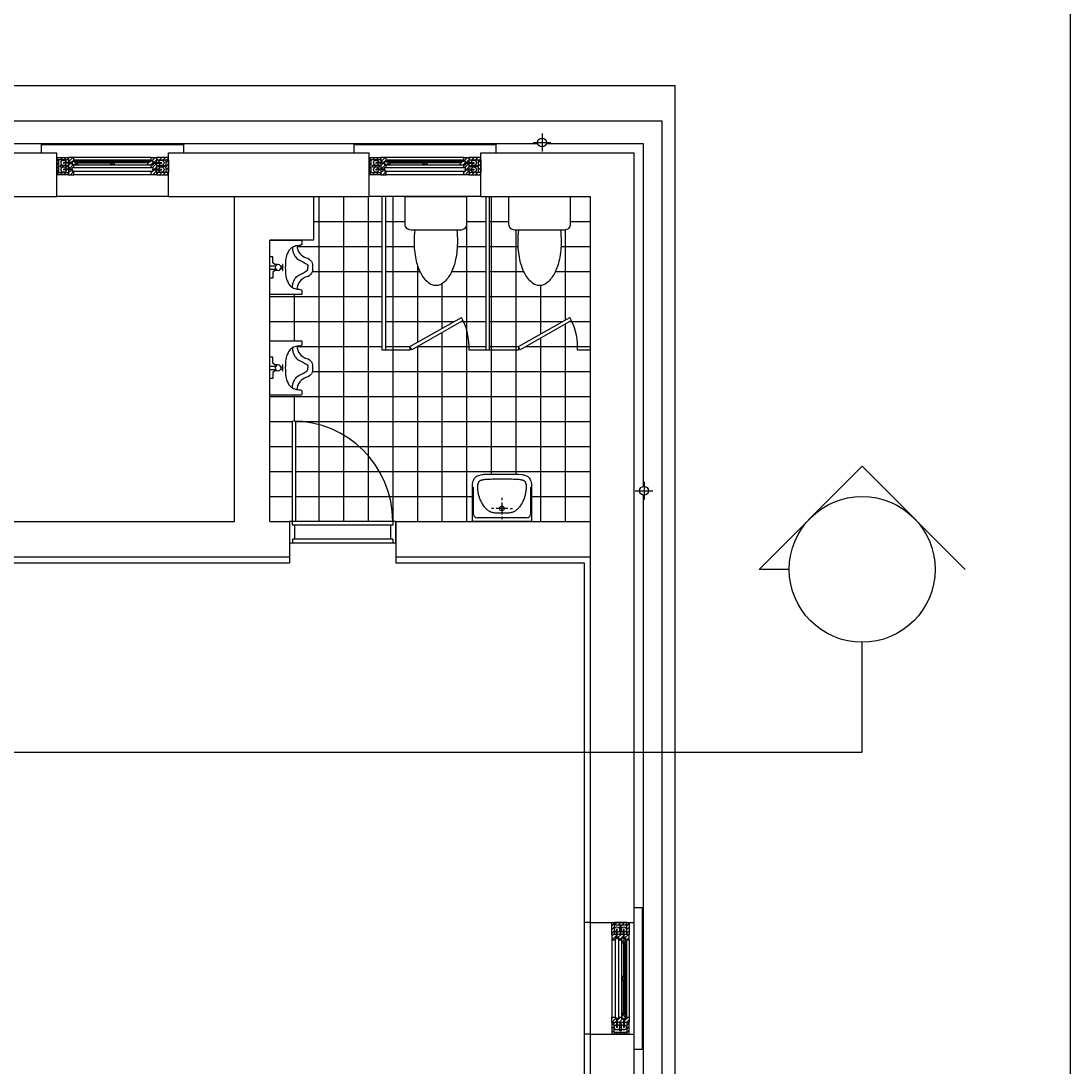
# Model space of a CAD drawing. Extents: x 297566 to 331206, y -129942 to -106182.
# Drawn here: x 326051 to 327716, y -111008 to -109348 of the extents above; entities that cross this region are included whole.
import ezdxf

# ---------------------------------------------------------------- set-up
doc = ezdxf.new("R2010")
doc.units = 0
doc.header["$LTSCALE"] = 50
doc.header["$MEASUREMENT"] = 0
doc.layers.get('0').update_dxf_attribs({"linetype": 'CONTINUOUS'})
doc.layers.add('h', color=5, linetype='CONTINUOUS')
pattern_1 = [(45, (292740.444, -285191.44), (3.928862, -3.928862), [])]
pattern_2 = [(45, (292740.444, -285177.69), (3.928862, -3.928862), [])]
pattern_3 = [(45, (251103.4505, -242910.6965), (-3.928862, 3.928862), [])]
pattern_4 = [(45, (251117.2005, -242910.6965), (-3.928862, 3.928862), [])]
pattern_5 = [(45, (251764.7005, -242910.6965), (-3.928862, 3.928862), [])]
pattern_6 = [(45, (251778.4505, -242910.6965), (-3.928862, 3.928862), [])]

# ---------------------------------------------------------------- blocks, each defined once
blk = doc.blocks.new('AP2-D108')
for p, q in [((25, 90), (25, 940)), ((55, 90), (55, 939.5)), ((0, 90), (0, -90)), ((25, 90), (0, 90)), ((55, 90), (25, 90)), ((25, 59.5), (25, 90)), ((875, 90), (55, 90)), ((900, 90), (875, 90)), ((875, 90), (875, 59.5)), ((900, -90), (900, 90)), ((45, 59.5), (25, 59.5)), ((875, 59.5), (45, 59.5)), ((45, -60.5), (45, 59.5)), ((875, 59.5), (855, 59.5)), ((855, 59.5), (855, -60.5)), ((25, -60.5), (25, -90)), ((875, -60.5), (25, -60.5)), ((875, -60.5), (875, -90)), ((0, -90), (25, -90)), ((25, -90), (875, -90)), ((875, -90), (900, -90))]:
    blk.add_line(p, q)
blk.add_arc((25, 90), 850, 0, 90)
blk = doc.blocks.new('AP2-T208')
for p, q in [((-90, -25), (-90, 0)), ((-15, 0), (-15, -50)), ((15, 0), (15, -50)), ((90, -25), (90, 0)), ((-40, -25), (-90, -25)), ((-25, -40), (-40, -25)), ((-25, -65), (-25, -40)), ((25, -40), (40, -25)), ((25, -65), (25, -40)), ((40, -25), (90, -25)), ((-25, -105), (25, -105)), ((-25, -110), (-25, -105)), ((25, -110), (-25, -110)), ((-10, -95), (-10, -105)), ((10, -95), (10, -105)), ((25, -105), (25, -110))]:
    blk.add_line(p, q)
blk.add_lwpolyline([(0, 0), (-110, 0), (-230, 0), (-230, -135), (-230, -265, 0.198912), (-225, -270), (-215, -270), (-195, -270, 0.198912), (-190, -265, 0.157252), (-185, -230, -0.337547), (-80, -310, 0.389909), (0, -360, 0.389909), (80, -310, -0.337547), (185, -230, 0.157252), (190, -265, 0.198912), (195, -270), (215, -270), (225, -270, 0.198912), (230, -265), (230, -135), (230, 0), (110, 0)], format="xyb", close=True)
for points in [[(-185, -230, -0.019564), (-170, -190, -0.037775), (-155, -170, -0.078156), (-100, -140, -0.008472), (-75, -135, -0.029725), (0, -130, -0.029725), (75, -135, -0.008472), (100, -140, -0.078156), (155, -170, -0.037775), (170, -190, -0.019564), (185, -230, 0.157252)], [(-170, -190), (-148.9, -191.8, -0.042834), (-135, -195), (-101.6, -207.8, -0.069019), (-90, -215), (-76.4, -228.6, -0.043799), (-65, -245), (-56, -262.7, 0.020072), (-45, -285), (-34.7, -302.1, 0.027483), (-25, -315), (-17.7, -319.4, 0.080612), (0, -320)], [(170, -190), (148.9, -191.8, 0.042834), (135, -195), (101.6, -207.8, 0.069019), (90, -215), (76.4, -228.6, 0.043799), (65, -245), (56, -262.7, -0.020072), (45, -285), (34.7, -302.1, -0.027483), (25, -315), (17.7, -319.4, -0.080612), (0, -320)]]:
    blk.add_lwpolyline(points, format="xyb")
blk.add_circle((0, -70), 25)
blk = doc.blocks.new('AP2-T103')
for p, q in [((10, -290), (10, -60)), ((40, -30), (460, -30)), ((250, -40), (250, -20)), ((250, -160), (250, -60)), ((490, -60), (490, -290)), ((180, -110), (160, -110)), ((200, -110), (300, -110)), ((320, -110), (340, -110)), ((250, -200), (250, -180))]:
    blk.add_line(p, q)
blk.add_lwpolyline([(0, 0), (250, 0), (500, 0), (500, -200), (500, -310), (499.3, -318.9, -0.017137), (495, -340), (489.5, -355, -0.051673), (480, -370), (467.5, -381.5, -0.068121), (450, -390), (419, -397.6, -0.041311), (390, -400), (250, -400), (110, -400), (81, -397.6, -0.037715), (50, -390), (32.5, -381.5, -0.078319), (20, -370), (10.5, -355, -0.057553), (5, -340), (0.7, -318.9, -0.041311), (0, -310), (0, -200)], format="xyb", close=True)
blk.add_lwpolyline([(126.7, -358.3), (116.2, -357.6), (107.1, -356.8), (99.3, -355.8), (92.6, -354.8), (86.9, -353.7), (82, -352.5), (77.8, -351.2), (74.2, -350), (70.9, -348.7), (68, -347.5), (65.5, -346.2), (63.2, -344.9), (61.3, -343.5), (59.5, -342.1), (58, -340.7), (56.7, -339.2), (55.5, -337.6), (54.5, -335.9), (53.5, -334.2), (52.7, -332.4), (52, -330.6), (51.3, -328.7), (50.6, -326.9), (50, -325), (49.4, -323.1), (48.8, -321.2), (48.2, -319.3), (47.6, -317.4), (47.1, -315.4), (46.6, -313.4), (46.2, -311.3), (45.8, -309.2), (45.6, -306.9), (45.4, -304.5), (45.2, -301.9), (45.2, -299.1), (45.2, -295.8), (45.4, -292.2), (45.6, -288), (45.8, -283.3), (46.2, -278), (46.6, -272.2), (47.2, -265.9), (47.9, -259.2), (48.8, -252.1), (49.8, -244.9), (51.1, -237.5), (52.5, -230), (54.2, -222.5), (56.1, -215), (58.3, -207.5), (60.7, -200), (63.4, -192.5), (66.4, -185), (69.7, -177.5), (73.3, -170), (77.2, -162.5), (81.4, -155.1), (85.7, -147.9), (90.1, -140.8), (94.6, -134.1), (99, -127.8), (103.3, -122), (107.5, -116.7), (111.5, -112), (115.2, -107.8), (118.9, -104.1), (122.4, -100.8), (125.9, -97.9), (129.4, -95.1), (133, -92.5), (136.7, -90), (140.5, -87.5), (144.6, -85.1), (148.9, -82.7), (153.6, -80.4), (158.8, -78.3), (164.4, -76.4), (170.7, -74.7), (177.5, -73.3), (185, -72.2), (193.2, -71.4), (201.8, -70.8), (210.9, -70.4), (220.4, -70.2), (230.1, -70.1), (240, -70), (250, -70), (260, -70), (269.9, -70.1), (279.6, -70.2), (289.1, -70.4), (298.2, -70.8), (306.8, -71.4), (315, -72.2), (322.5, -73.3), (329.3, -74.7), (335.6, -76.4), (341.2, -78.3), (346.4, -80.4), (351.1, -82.7), (355.4, -85.1), (359.5, -87.5), (363.3, -90), (367, -92.5), (370.6, -95.1), (374.1, -97.9), (377.6, -100.8), (381.1, -104.1), (384.8, -107.8), (388.5, -112), (392.5, -116.7), (396.7, -122), (401, -127.8), (405.4, -134.1), (409.9, -140.8), (414.3, -147.9), (418.6, -155.1), (422.8, -162.5), (426.7, -170), (430.3, -177.5), (433.6, -184.9), (436.6, -192.3), (439.3, -199.6), (441.7, -206.7), (443.9, -213.6), (445.8, -220.3), (447.5, -226.7), (448.9, -232.8), (450.2, -238.6), (451.2, -244.2), (452.1, -249.6), (452.8, -254.8), (453.4, -259.9), (453.8, -265), (454.2, -270), (454.4, -275), (454.6, -279.9), (454.8, -284.8), (454.8, -289.5), (454.8, -294), (454.6, -298.2), (454.4, -302.2), (454.2, -305.8), (453.8, -309.1), (453.4, -312), (452.9, -314.6), (452.4, -317), (451.8, -319.2), (451.2, -321.2), (450.6, -323.1), (450, -325), (449.4, -326.9), (448.7, -328.7), (448, -330.6), (447.3, -332.4), (446.5, -334.2), (445.5, -335.9), (444.5, -337.6), (443.3, -339.2), (442, -340.7), (440.5, -342.1), (438.7, -343.5), (436.8, -344.9), (434.5, -346.2), (432, -347.5), (429.1, -348.7), (425.8, -350), (422.2, -351.2), (418, -352.5), (413.1, -353.7), (407.4, -354.8), (400.7, -355.8), (392.9, -356.8), (383.8, -357.6), (373.3, -358.3), (361.3, -358.9), (348, -359.3), (333.4, -359.6), (317.9, -359.8), (301.6, -359.9), (284.7, -360), (267.5, -360), (250, -360), (232.5, -360), (215.3, -360), (198.4, -359.9), (182.1, -359.8), (166.6, -359.6), (152, -359.3), (138.7, -358.9)], close=True)
blk.add_circle((250, -110), 20)
for centre, start, end in [((40, -60), 90, 180), ((460, -60), 0, 90)]:
    blk.add_arc(centre, 30, start, end)
blk = doc.blocks.new('aera')
at = {"layer": 'h'}
h = blk.add_hatch(dxfattribs=at)
h.set_pattern_fill('ANSI31', color=256, scale=1.75, angle=360, style=0)
h.set_pattern_definition([(45, (251103.4505, -242914.7733), (-3.928862, 3.928862), [])])
h.paths.add_polyline_path([(272906.1, -261558.8), (272906.1, -261563.3), (272881.1, -261563.3), (272881.1, -261558.8)])
h = blk.add_hatch(dxfattribs=at)
h.set_pattern_fill('ANSI31', color=256, scale=1.75, angle=360, style=0)
h.set_pattern_definition(pattern_3)
h.paths.add_polyline_path([(272885.6, -261563.3), (272881.1, -261563.3), (272881.1, -261590.5), (272885.6, -261590.5)])
h = blk.add_hatch(dxfattribs=at)
h.set_pattern_fill('ANSI31', color=256, scale=1.75, angle=360, style=0)
h.set_pattern_definition(pattern_3)
h.paths.add_polyline_path([(272888.1, -261575.8), (272888.1, -261578.3), (272903.6, -261578.3), (272903.6, -261575.8)])
h = blk.add_hatch(dxfattribs=at)
h.set_pattern_fill('ANSI31', color=256, scale=1.75, angle=360, style=0)
h.set_pattern_definition([(45, (306322.932, -277986.8), (-3.92886205, 3.92886205), [])])
h.paths.add_polyline_path([(272913.6, -261566.5), (272917.4, -261566.5), (272917.4, -261558.8), (272913.6, -261558.8), (272906.1, -261558.8), (272906.1, -261595), (272917.4, -261595), (272917.4, -261587.5), (272913.6, -261587.5), (272913.6, -261580), (272917.4, -261580), (272917.4, -261574), (272913.6, -261574)])
h = blk.add_hatch(dxfattribs=at)
h.set_pattern_fill('ANSI31', color=256, scale=1.75, angle=270, style=0)
h.set_pattern_definition([(315, (291271.421, -239312.3856), (3.928862, 3.928862), [])])
h.paths.add_polyline_path([(272922.6, -261570.3), (272924.9, -261570.3), (272924.9, -261574), (272913.6, -261574), (272913.6, -261566.5), (272922.6, -261566.5), (272922.6, -261568.3), (272922.6, -261569)])
h = blk.add_hatch(dxfattribs=at)
h.set_pattern_fill('ANSI31', color=256, scale=1.75, angle=360, style=0)
h.set_pattern_definition([(225, (265417.354, -277717.9024), (3.928862, -3.928862), [])])
h.paths.add_polyline_path([(272997, -261567.8), (273001.5, -261567.8), (273003, -261568.4), (273003, -261569), (273001.2, -261569), (273001.2, -261570.3), (273003, -261570.3), (273003, -261572.8), (272995.5, -261572.8), (272995.5, -261570.3), (272997.2, -261570.3), (272997.2, -261569), (272995.5, -261569), (272995.5, -261568.4)])
h = blk.add_hatch(dxfattribs=at)
h.set_pattern_fill('ANSI31', color=256, scale=1.75, angle=270, style=0)
h.set_pattern_definition([(225, (254727.0463, -239312.3856), (-3.928862, 3.928862), [])])
h.paths.add_polyline_path([(273075.9, -261570.3), (273073.6, -261570.3), (273073.6, -261574), (273084.9, -261574), (273084.9, -261566.5), (273075.9, -261566.5), (273075.9, -261568.3), (273075.9, -261569)])
h = blk.add_hatch(dxfattribs=at)
h.set_pattern_fill('ANSI31', color=256, scale=1.75, angle=360, style=0)
h.set_pattern_definition([(45, (306269.182, -277986.8), (-3.92886205, 3.92886205), [])])
h.paths.add_polyline_path([(273084.9, -261566.5), (273081.1, -261566.5), (273081.1, -261558.8), (273084.9, -261558.8), (273092.4, -261558.8), (273092.4, -261595), (273081.1, -261595), (273081.1, -261587.5), (273084.9, -261587.5), (273084.9, -261580), (273081.1, -261580), (273081.1, -261574), (273084.9, -261574)])
h = blk.add_hatch(dxfattribs=at)
h.set_pattern_fill('ANSI31', color=256, scale=1.75, angle=360, style=0)
h.set_pattern_definition([(45, (251117.2005, -242914.7733), (-3.928862, 3.928862), [])])
h.paths.add_polyline_path([(273092.4, -261558.8), (273092.4, -261563.3), (273117.4, -261563.3), (273117.4, -261558.8)])
h = blk.add_hatch(dxfattribs=at)
h.set_pattern_fill('ANSI31', color=256, scale=1.75, angle=360, style=0)
h.set_pattern_definition(pattern_4)
h.paths.add_polyline_path([(273110.4, -261575.8), (273110.4, -261578.3), (273094.9, -261578.3), (273094.9, -261575.8)])
h = blk.add_hatch(dxfattribs=at)
h.set_pattern_fill('ANSI31', color=256, scale=1.75, angle=360, style=0)
h.set_pattern_definition(pattern_4)
h.paths.add_polyline_path([(273112.9, -261563.3), (273117.4, -261563.3), (273117.4, -261590.5), (273112.9, -261590.5)])
h = blk.add_hatch(dxfattribs=at)
h.set_pattern_fill('ANSI31', color=256, scale=1.75, angle=360, style=0)
h.set_pattern_definition([(45, (251764.7005, -242914.7733), (-3.928862, 3.928862), [])])
h.paths.add_polyline_path([(273567.4, -261558.8), (273567.4, -261563.3), (273542.4, -261563.3), (273542.4, -261558.8)])
h = blk.add_hatch(dxfattribs=at)
h.set_pattern_fill('ANSI31', color=256, scale=1.75, angle=360, style=0)
h.set_pattern_definition(pattern_5)
h.paths.add_polyline_path([(273546.9, -261563.3), (273542.4, -261563.3), (273542.4, -261590.5), (273546.9, -261590.5)])
h = blk.add_hatch(dxfattribs=at)
h.set_pattern_fill('ANSI31', color=256, scale=1.75, angle=360, style=0)
h.set_pattern_definition(pattern_5)
h.paths.add_polyline_path([(273549.4, -261575.8), (273549.4, -261578.3), (273564.9, -261578.3), (273564.9, -261575.8)])
h = blk.add_hatch(dxfattribs=at)
h.set_pattern_fill('ANSI31', color=256, scale=1.75, angle=360, style=0)
h.set_pattern_definition([(45, (306984.182, -277986.8), (-3.92886205, 3.92886205), [])])
h.paths.add_polyline_path([(273574.9, -261566.5), (273578.6, -261566.5), (273578.6, -261558.8), (273574.9, -261558.8), (273567.4, -261558.8), (273567.4, -261595), (273578.6, -261595), (273578.6, -261587.5), (273574.9, -261587.5), (273574.9, -261580), (273578.6, -261580), (273578.6, -261574), (273574.9, -261574)])
h = blk.add_hatch(dxfattribs=at)
h.set_pattern_fill('ANSI31', color=256, scale=1.75, angle=270, style=0)
h.set_pattern_definition([(315, (291932.671, -239312.3856), (3.928862, 3.928862), [])])
h.paths.add_polyline_path([(273583.9, -261570.3), (273586.1, -261570.3), (273586.1, -261574), (273574.9, -261574), (273574.9, -261566.5), (273583.9, -261566.5), (273583.9, -261568.3), (273583.9, -261569)])
h = blk.add_hatch(dxfattribs=at)
h.set_pattern_fill('ANSI31', color=256, scale=1.75, angle=360, style=0)
h.set_pattern_definition([(225, (266078.604, -277717.9024), (3.928862, -3.928862), [])])
h.paths.add_polyline_path([(273658.2, -261567.8), (273662.7, -261567.8), (273664.2, -261568.4), (273664.2, -261569), (273662.5, -261569), (273662.5, -261570.3), (273664.2, -261570.3), (273664.2, -261572.8), (273656.7, -261572.8), (273656.7, -261570.3), (273658.5, -261570.3), (273658.5, -261569), (273656.7, -261569), (273656.7, -261568.4)])
h = blk.add_hatch(dxfattribs=at)
h.set_pattern_fill('ANSI31', color=256, scale=1.75, angle=270, style=0)
h.set_pattern_definition([(225, (255388.2963, -239312.3856), (-3.928862, 3.928862), [])])
h.paths.add_polyline_path([(273737.1, -261570.3), (273734.9, -261570.3), (273734.9, -261574), (273746.1, -261574), (273746.1, -261566.5), (273737.1, -261566.5), (273737.1, -261568.3), (273737.1, -261569)])
h = blk.add_hatch(dxfattribs=at)
h.set_pattern_fill('ANSI31', color=256, scale=1.75, angle=360, style=0)
h.set_pattern_definition([(45, (306930.432, -277986.8), (-3.92886205, 3.92886205), [])])
h.paths.add_polyline_path([(273746.1, -261566.5), (273742.4, -261566.5), (273742.4, -261558.8), (273746.1, -261558.8), (273753.6, -261558.8), (273753.6, -261595), (273742.4, -261595), (273742.4, -261587.5), (273746.1, -261587.5), (273746.1, -261580), (273742.4, -261580), (273742.4, -261574), (273746.1, -261574)])
h = blk.add_hatch(dxfattribs=at)
h.set_pattern_fill('ANSI31', color=256, scale=1.75, angle=360, style=0)
h.set_pattern_definition([(45, (251778.4505, -242914.7733), (-3.928862, 3.928862), [])])
h.paths.add_polyline_path([(273753.6, -261558.8), (273753.6, -261563.3), (273778.6, -261563.3), (273778.6, -261558.8)])
h = blk.add_hatch(dxfattribs=at)
h.set_pattern_fill('ANSI31', color=256, scale=1.75, angle=360, style=0)
h.set_pattern_definition(pattern_6)
h.paths.add_polyline_path([(273771.6, -261575.8), (273771.6, -261578.3), (273756.1, -261578.3), (273756.1, -261575.8)])
h = blk.add_hatch(dxfattribs=at)
h.set_pattern_fill('ANSI31', color=256, scale=1.75, angle=360, style=0)
h.set_pattern_definition(pattern_6)
h.paths.add_polyline_path([(273774.1, -261563.3), (273778.6, -261563.3), (273778.6, -261590.5), (273774.1, -261590.5)])
h = blk.add_hatch(dxfattribs=at)
h.set_pattern_fill('ANSI31', color=256, scale=1.75, angle=360, style=0)
h.set_pattern_definition([(45, (251103.4505, -242946.5233), (-3.928862, 3.928862), [])])
h.paths.add_polyline_path([(272906.1, -261590.5), (272906.1, -261595), (272881.1, -261595), (272881.1, -261590.5)])
h = blk.add_hatch(dxfattribs=at)
h.set_pattern_fill('ANSI31', color=256, scale=1.75, angle=360, style=0)
h.set_pattern_definition([(45, (251117.2005, -242946.5233), (-3.928862, 3.928862), [])])
h.paths.add_polyline_path([(273092.4, -261590.5), (273092.4, -261595), (273117.4, -261595), (273117.4, -261590.5)])
h = blk.add_hatch(dxfattribs=at)
h.set_pattern_fill('ANSI31', color=256, scale=1.75, angle=360, style=0)
h.set_pattern_definition([(45, (251764.7005, -242946.5233), (-3.928862, 3.928862), [])])
h.paths.add_polyline_path([(273567.4, -261590.5), (273567.4, -261595), (273542.4, -261595), (273542.4, -261590.5)])
h = blk.add_hatch(dxfattribs=at)
h.set_pattern_fill('ANSI31', color=256, scale=1.75, angle=360, style=0)
h.set_pattern_definition([(45, (251778.4505, -242946.5233), (-3.928862, 3.928862), [])])
h.paths.add_polyline_path([(273753.6, -261590.5), (273753.6, -261595), (273778.6, -261595), (273778.6, -261590.5)])
h = blk.add_hatch(dxfattribs=at)
h.set_pattern_fill('ANSI31', color=256, scale=1.75, angle=450, style=0)
h.set_pattern_definition([(45, (292704.617, -285177.69), (3.928862, -3.928862), [])])
h.paths.add_polyline_path([(274060.6, -263202.5), (274056.1, -263202.5), (274056.1, -263177.5), (274060.6, -263177.5)])
h = blk.add_hatch(dxfattribs=at)
h.set_pattern_fill('ANSI31', color=256, scale=1.75, angle=450, style=0)
h.set_pattern_definition(pattern_2)
h.paths.add_polyline_path([(274087.9, -263182), (274087.9, -263177.5), (274060.6, -263177.5), (274060.6, -263182)])
h = blk.add_hatch(dxfattribs=at)
h.set_pattern_fill('ANSI31', color=256, scale=1.75, angle=450, style=0)
h.set_pattern_definition([(45, (292736.367, -285177.69), (3.928862, -3.928862), [])])
h.paths.add_polyline_path([(274092.4, -263202.5), (274087.9, -263202.5), (274087.9, -263177.5), (274092.4, -263177.5)])
h = blk.add_hatch(dxfattribs=at)
h.set_pattern_fill('ANSI31', color=256, scale=1.75, angle=450, style=0)
h.set_pattern_definition(pattern_2)
h.paths.add_polyline_path([(274075.4, -263184.5), (274072.9, -263184.5), (274072.9, -263200), (274075.4, -263200)])
h = blk.add_hatch(dxfattribs=at)
h.set_pattern_fill('ANSI31', color=256, scale=1.75, angle=450, style=0)
h.set_pattern_definition([(45, (257664.3405, -230025.708), (3.92886205, -3.92886205), [])])
h.paths.add_polyline_path([(274084.6, -263210), (274084.6, -263213.8), (274092.4, -263213.8), (274092.4, -263210), (274092.4, -263202.5), (274056.1, -263202.5), (274056.1, -263213.8), (274063.6, -263213.8), (274063.6, -263210), (274071.1, -263210), (274071.1, -263213.8), (274077.1, -263213.8), (274077.1, -263210)])
h = blk.add_hatch(dxfattribs=at)
h.set_pattern_fill('ANSI31', color=256, scale=1.75, angle=360, style=0)
h.set_pattern_definition([(225, (296338.7547, -281567.844), (3.928862, -3.928862), [])])
h.paths.add_polyline_path([(274080.9, -263219), (274080.9, -263221.3), (274077.1, -263221.3), (274077.1, -263210), (274084.6, -263210), (274084.6, -263219), (274082.9, -263219), (274082.1, -263219)])
h = blk.add_hatch(dxfattribs=at)
h.set_pattern_fill('ANSI31', color=256, scale=1.75, angle=450, style=0)
h.set_pattern_definition([(225, (257933.238, -270877.5365), (-3.928862, 3.928862), [])])
h.paths.add_polyline_path([(274083.4, -263297.9), (274083.4, -263293.4), (274082.7, -263291.9), (274082.1, -263291.9), (274082.1, -263293.7), (274080.9, -263293.7), (274080.9, -263291.9), (274078.4, -263291.9), (274078.4, -263299.4), (274080.9, -263299.4), (274080.9, -263297.7), (274082.1, -263297.7), (274082.1, -263299.4), (274082.7, -263299.4)])
h = blk.add_hatch(dxfattribs=at)
h.set_pattern_fill('ANSI31', color=256, scale=1.75, angle=450, style=0)
h.set_pattern_definition([(45, (257664.3405, -229971.958), (3.92886205, -3.92886205), [])])
h.paths.add_polyline_path([(274084.6, -263381.3), (274084.6, -263377.5), (274092.4, -263377.5), (274092.4, -263381.3), (274092.4, -263388.8), (274056.1, -263388.8), (274056.1, -263377.5), (274063.6, -263377.5), (274063.6, -263381.3), (274071.1, -263381.3), (274071.1, -263377.5), (274077.1, -263377.5), (274077.1, -263381.3)])
h = blk.add_hatch(dxfattribs=at)
h.set_pattern_fill('ANSI31', color=256, scale=1.75, angle=360, style=0)
h.set_pattern_definition([(135, (296338.7547, -245023.4694), (3.928862, 3.928862), [])])
h.paths.add_polyline_path([(274080.9, -263372.3), (274080.9, -263370), (274077.1, -263370), (274077.1, -263381.3), (274084.6, -263381.3), (274084.6, -263372.3), (274082.9, -263372.3), (274082.1, -263372.3)])
h = blk.add_hatch(dxfattribs=at)
h.set_pattern_fill('ANSI31', color=256, scale=1.75, angle=450, style=0)
h.set_pattern_definition([(45, (292704.617, -285191.44), (3.928862, -3.928862), [])])
h.paths.add_polyline_path([(274060.6, -263388.8), (274056.1, -263388.8), (274056.1, -263413.8), (274060.6, -263413.8)])
h = blk.add_hatch(dxfattribs=at)
h.set_pattern_fill('ANSI31', color=256, scale=1.75, angle=450, style=0)
h.set_pattern_definition(pattern_1)
h.paths.add_polyline_path([(274075.4, -263406.8), (274072.9, -263406.8), (274072.9, -263391.3), (274075.4, -263391.3)])
h = blk.add_hatch(dxfattribs=at)
h.set_pattern_fill('ANSI31', color=256, scale=1.75, angle=450, style=0)
h.set_pattern_definition([(45, (292736.367, -285191.44), (3.928862, -3.928862), [])])
h.paths.add_polyline_path([(274092.4, -263388.8), (274087.9, -263388.8), (274087.9, -263413.8), (274092.4, -263413.8)])
h = blk.add_hatch(dxfattribs=at)
h.set_pattern_fill('ANSI31', color=256, scale=1.75, angle=450, style=0)
h.set_pattern_definition(pattern_1)
h.paths.add_polyline_path([(274087.9, -263409.3), (274087.9, -263413.8), (274060.6, -263413.8), (274060.6, -263409.3)])
for p, q in [((269062.4, -261406.3), (274189.9, -261406.3)), ((274189.9, -263931.3), (274189.9, -261406.3)), ((269137.4, -261481.3), (274162.4, -261481.3)), ((274162.4, -263898.8), (274162.4, -261481.3)), ((273908.2, -261508.2), (273908.2, -261545.7)), ((273889.5, -261526.9), (273927, -261526.9)), ((272881.1, -261641.3), (272881.1, -261548.8)), ((273117.4, -261641.3), (273117.4, -261548.8)), ((273542.4, -261641.3), (273542.4, -261548.8)), ((273778.6, -261641.3), (273778.6, -261548.8)), ((272913.6, -261569), (272895.9, -261569)), ((272913.6, -261570.5), (272895.9, -261570.5)), ((272913.6, -261574), (273084.9, -261574)), ((272913.6, -261580), (273084.9, -261580)), ((273081.1, -261558.8), (272917.4, -261558.8)), ((272917.4, -261563.5), (273081.1, -261563.5)), ((272922.6, -261566.5), (273081.1, -261566.5)), ((273084.9, -261569), (273102.6, -261569)), ((273084.9, -261570.5), (273102.6, -261570.5)), ((273574.9, -261569), (273557.1, -261569)), ((273574.9, -261570.5), (273557.1, -261570.5)), ((273574.9, -261574), (273746.1, -261574)), ((273574.9, -261580), (273746.1, -261580)), ((273742.4, -261558.8), (273578.6, -261558.8)), ((273578.6, -261563.5), (273742.4, -261563.5)), ((273583.9, -261566.5), (273742.4, -261566.5)), ((273746.1, -261569), (273763.9, -261569)), ((273746.1, -261570.5), (273763.9, -261570.5)), ((272913.6, -261583.5), (272895.9, -261583.5)), ((272913.6, -261585), (272895.9, -261585)), ((272917.4, -261587.5), (273083.1, -261587.5)), ((273081.1, -261595), (272917.4, -261595)), ((273084.9, -261583.5), (273102.6, -261583.5)), ((273084.9, -261585), (273102.6, -261585)), ((273117.4, -261588.9), (273117.4, -261590.5)), ((273574.9, -261583.5), (273557.1, -261583.5)), ((273574.9, -261585), (273557.1, -261585)), ((273578.6, -261587.5), (273744.4, -261587.5)), ((273742.4, -261595), (273578.6, -261595)), ((273746.1, -261583.5), (273763.9, -261583.5)), ((273746.1, -261585), (273763.9, -261585)), ((273778.6, -261588.9), (273778.6, -261590.5)), ((273117.4, -261641.3), (272881.1, -261641.3)), ((273257.4, -262328.8), (273257.4, -261641.3)), ((273436.6, -262328.8), (273436.6, -261641.3)), ((273488.7, -262328.8), (273488.7, -261641.3)), ((273540.8, -262328.8), (273540.8, -261641.3)), ((273778.6, -261641.3), (273542.4, -261641.3)), ((273569.9, -261958.8), (273569.9, -261641.3)), ((273569.9, -261966.3), (273569.9, -261641.3)), ((273577.4, -261966.3), (273577.4, -261641.3)), ((273592.9, -262328.8), (273592.9, -261641.3)), ((273749.3, -262328.8), (273749.3, -261641.3)), ((273789.9, -261958.8), (273789.9, -261641.3)), ((273789.9, -261966.3), (273789.9, -261641.3)), ((273797.4, -261966.3), (273797.4, -261641.3)), ((273797.4, -261958.8), (273797.4, -261641.3)), ((273801.4, -262228.8), (273801.4, -261641.3)), ((273424.9, -261694.2), (273569.9, -261694.2)), ((273577.4, -261694.2), (273618.6, -261694.2)), ((273727.7, -261712.3), (273639.5, -261712.3)), ((273748.6, -261694.2), (273789.9, -261694.2)), ((273797.4, -261694.2), (273838.1, -261694.2)), ((273853.5, -262228.8), (273853.5, -261712.3)), ((273947.7, -261712.3), (273859.5, -261712.3)), ((273957.7, -261902.6), (273957.7, -261712.1)), ((273968.1, -261694.2), (274009.9, -261694.2)), ((273332.4, -262328.8), (273332.4, -261733.8)), ((273389.9, -261747.1), (273569.9, -261747.1)), ((273577.4, -261747.1), (273638.3, -261747.1)), ((273728.9, -261747.1), (273789.9, -261747.1)), ((273797.4, -261747.1), (273857.8, -261747.1)), ((273948.4, -261747.1), (274009.9, -261747.1)), ((273421.8, -261799.9), (273569.9, -261799.9)), ((273577.4, -261799.9), (273650.2, -261799.9)), ((273645.1, -261949.6), (273645.1, -261786.6)), ((273717, -261799.9), (273789.9, -261799.9)), ((273797.4, -261799.9), (273869.7, -261799.9)), ((273936.5, -261799.9), (274009.9, -261799.9)), ((273697.2, -261920.2), (273697.2, -261825.6)), ((273905.6, -261932), (273905.6, -261829.7)), ((273332.4, -261852.8), (273569.9, -261852.8)), ((273384.5, -261946.3), (273384.5, -261848.8)), ((273577.4, -261852.8), (273789.9, -261852.8)), ((273797.4, -261852.8), (274009.9, -261852.8)), ((273332.4, -261905.7), (273569.9, -261905.7)), ((273577.4, -261905.7), (273722.7, -261905.7)), ((273738, -261905.7), (273789.9, -261905.7)), ((273797.4, -261905.7), (273952.2, -261905.7)), ((273957.7, -262328.8), (273957.7, -261911.2)), ((273967.4, -261905.7), (274009.9, -261905.7)), ((273697.2, -262328.8), (273697.2, -261928.8)), ((273905.6, -262328.8), (273905.6, -261940.6)), ((273389.9, -261958.6), (273569.9, -261958.6)), ((273577.4, -261958.6), (273629.2, -261958.6)), ((273644.4, -261958.6), (273789.9, -261958.6)), ((273645.1, -262328.8), (273645.1, -261958.2)), ((273797.4, -261958.6), (273858.6, -261958.6)), ((273873.9, -261958.6), (274009.9, -261958.6)), ((273422.1, -262011.5), (274009.9, -262011.5)), ((273332.4, -262064.4), (274009.9, -262064.4)), ((273384.5, -262116.3), (273384.5, -262061.3)), ((273332.4, -262117.2), (273379.9, -262117.2)), ((273387.4, -262117.2), (274009.9, -262117.2)), ((273332.4, -262170.1), (273379.9, -262170.1)), ((273387.4, -262170.1), (274009.9, -262170.1)), ((273332.4, -262223), (273379.9, -262223)), ((273387.4, -262223), (274009.9, -262223)), ((274124.2, -262245), (274124.2, -262282.5)), ((274105.5, -262263.8), (274143, -262263.8)), ((273332.4, -262275.9), (273379.9, -262275.9)), ((273387.4, -262275.9), (273761, -262275.9)), ((273886, -262275.9), (274009.9, -262275.9)), ((272267.4, -262328.8), (273257.4, -262328.8)), ((273332.4, -262328.8), (273373.6, -262328.8)), ((273373.6, -262328.8), (273373.6, -262403.8)), ((273598.6, -262328.8), (273598.6, -262403.8)), ((273598.6, -262328.8), (274009.9, -262328.8)), ((272094.9, -262403.8), (273373.6, -262403.8)), ((272107.4, -262416.3), (273373.6, -262416.3)), ((273373.6, -262403.8), (273373.6, -262416.3)), ((273598.6, -262403.8), (274009.9, -262403.8)), ((273997.4, -262851.3), (273997.4, -262851.3)), ((274009.9, -263177.5), (273997.4, -263177.5)), ((273997.4, -263177.5), (273997.4, -263413.8)), ((274009.9, -263177.5), (274102.4, -263177.5)), ((274009.9, -263177.5), (274009.9, -263413.8)), ((274062.3, -263177.5), (274060.6, -263177.5)), ((274066.1, -263210), (274066.1, -263192.3)), ((274067.6, -263210), (274067.6, -263192.3)), ((274080.6, -263210), (274080.6, -263192.3)), ((274082.1, -263210), (274082.1, -263192.3)), ((274056.1, -263213.8), (274056.1, -263377.5)), ((274063.6, -263377.5), (274063.6, -263211.8)), ((274071.1, -263381.3), (274071.1, -263210)), ((274077.1, -263381.3), (274077.1, -263210)), ((274084.6, -263372.3), (274084.6, -263213.8)), ((274087.6, -263377.5), (274087.6, -263213.8)), ((274092.4, -263213.8), (274092.4, -263377.5)), ((274066.1, -263381.3), (274066.1, -263399)), ((274067.6, -263381.3), (274067.6, -263399)), ((274080.6, -263381.3), (274080.6, -263399)), ((274082.1, -263381.3), (274082.1, -263399)), ((274009.9, -263413.8), (273997.4, -263413.8)), ((274009.9, -263413.8), (274102.4, -263413.8)), ((274102.4, -263413.8), (274102.4, -263838.8))]:
    blk.add_line(p, q, dxfattribs=at)
for points in [[(272346.9, -261528.8), (273899, -261528.8)], [(272849.2, -261548.8), (272849.2, -261531.3), (273149.2, -261531.3), (273149.2, -261548.8)], [(273510.5, -261548.8), (273510.5, -261531.3), (273810.5, -261531.3), (273810.5, -261548.8)], [(273917.4, -261528.8), (274122.4, -261528.8), (274122.4, -262254.6)], [(272058.6, -261548.8), (272881.1, -261548.8)], [(273117.4, -261548.8), (273542.4, -261548.8)], [(273778.6, -261548.8), (274102.4, -261548.8), (274102.4, -262851.3)], [(272913.6, -261566.5), (272917.4, -261566.5), (272917.4, -261558.8), (272913.6, -261558.8), (272906.1, -261558.8), (272906.1, -261595), (272917.4, -261595), (272917.4, -261587.5), (272913.6, -261587.5), (272913.6, -261580), (272917.4, -261580), (272917.4, -261574), (272913.6, -261574), (272913.6, -261566.5)], [(272913.6, -261571.3), (272913.6, -261574)], [(272913.6, -261571.3), (272913.6, -261574)], [(272997, -261567.8), (273001.5, -261567.8), (273003, -261568.4), (273003, -261569), (273001.2, -261569), (273001.2, -261570.3), (273003, -261570.3), (273003, -261572.8), (272995.5, -261572.8), (272995.5, -261570.3), (272997.2, -261570.3), (272997.2, -261569), (272995.5, -261569), (272995.5, -261568.4), (272997, -261567.8)], [(273084.9, -261566.5), (273081.1, -261566.5), (273081.1, -261558.8), (273084.9, -261558.8), (273092.4, -261558.8), (273092.4, -261595), (273081.1, -261595), (273081.1, -261587.5), (273084.9, -261587.5), (273084.9, -261580), (273081.1, -261580), (273081.1, -261574), (273084.9, -261574), (273084.9, -261566.5)], [(273084.9, -261571.3), (273084.9, -261574)], [(273574.9, -261566.5), (273578.6, -261566.5), (273578.6, -261558.8), (273574.9, -261558.8), (273567.4, -261558.8), (273567.4, -261595), (273578.6, -261595), (273578.6, -261587.5), (273574.9, -261587.5), (273574.9, -261580), (273578.6, -261580), (273578.6, -261574), (273574.9, -261574), (273574.9, -261566.5)], [(273574.9, -261571.3), (273574.9, -261574)], [(273574.9, -261571.3), (273574.9, -261574)], [(273658.2, -261567.8), (273662.7, -261567.8), (273664.2, -261568.4), (273664.2, -261569), (273662.5, -261569), (273662.5, -261570.3), (273664.2, -261570.3), (273664.2, -261572.8), (273656.7, -261572.8), (273656.7, -261570.3), (273658.5, -261570.3), (273658.5, -261569), (273656.7, -261569), (273656.7, -261568.4), (273658.2, -261567.8)], [(273746.1, -261566.5), (273742.4, -261566.5), (273742.4, -261558.8), (273746.1, -261558.8), (273753.6, -261558.8), (273753.6, -261595), (273742.4, -261595), (273742.4, -261587.5), (273746.1, -261587.5), (273746.1, -261580), (273742.4, -261580), (273742.4, -261574), (273746.1, -261574), (273746.1, -261566.5)], [(273746.1, -261571.3), (273746.1, -261574)], [(272058.6, -261641.3), (272881.1, -261641.3)], [(273117.4, -261641.3), (273542.4, -261641.3)], [(273424.9, -261641.3), (273424.9, -261733.8), (273332.4, -261733.8)], [(273778.6, -261641.3), (274009.9, -261641.3), (274009.9, -262851.3)], [(274102.4, -261890), (274102.4, -263413.8)], [(273741.1, -261903.9), (273632.5, -261965.3), (273628.8, -261958.8), (273737.6, -261897.3)], [(273970.6, -261903.9), (273862, -261965.3), (273858.3, -261958.8), (273967.1, -261897.3)], [(273577.4, -261958.8), (273628.8, -261958.8), (273628.8, -261966.3), (273569.9, -261966.3)], [(273797.4, -261966.3), (273753.8, -261966.3), (273753.8, -261958.8), (273789.9, -261958.8)], [(273797.4, -261958.8), (273858.3, -261958.8), (273858.3, -261966.3), (273789.9, -261966.3)], [(274009.9, -261966.3), (273983.3, -261966.3), (273983.3, -261958.8), (274009.9, -261958.8)], [(274122.4, -262273), (274122.4, -263858.8), (273029.9, -263858.8)], [(273598.6, -262403.8), (273598.6, -262416.3), (273997.4, -262416.3), (273997.4, -262851.3)], [(273997.4, -262851.3), (273997.4, -263177.5)], [(274009.9, -262851.3), (274009.9, -263177.5)], [(274102.4, -262851.3), (274102.4, -263177.5)], [(274102.4, -263145.7), (274119.9, -263145.7), (274119.9, -263445.7), (274102.4, -263445.7)], [(274084.6, -263210), (274084.6, -263213.8), (274092.4, -263213.8), (274092.4, -263210), (274092.4, -263202.5), (274056.1, -263202.5), (274056.1, -263213.8), (274063.6, -263213.8), (274063.6, -263210), (274071.1, -263210), (274071.1, -263213.8), (274077.1, -263213.8), (274077.1, -263210), (274084.6, -263210)], [(274079.9, -263210), (274077.1, -263210)], [(274083.4, -263297.9), (274083.4, -263293.4), (274082.7, -263291.9), (274082.1, -263291.9), (274082.1, -263293.7), (274080.9, -263293.7), (274080.9, -263291.9), (274078.4, -263291.9), (274078.4, -263299.4), (274080.9, -263299.4), (274080.9, -263297.7), (274082.1, -263297.7), (274082.1, -263299.4), (274082.7, -263299.4), (274083.4, -263297.9)], [(274084.6, -263381.3), (274084.6, -263377.5), (274092.4, -263377.5), (274092.4, -263381.3), (274092.4, -263388.8), (274056.1, -263388.8), (274056.1, -263377.5), (274063.6, -263377.5), (274063.6, -263381.3), (274071.1, -263381.3), (274071.1, -263377.5), (274077.1, -263377.5), (274077.1, -263381.3), (274084.6, -263381.3)], [(274079.9, -263381.3), (274077.1, -263381.3)], [(274079.9, -263381.3), (274077.1, -263381.3)], [(274009.9, -263413.8), (274009.9, -263746.3), (273838.6, -263746.3)], [(273997.4, -263413.8), (273997.4, -263733.8), (273838.6, -263733.8)]]:
    blk.add_lwpolyline(points, dxfattribs=at)
for points in [[(272906.1, -261558.8), (272906.1, -261563.3), (272881.1, -261563.3), (272881.1, -261558.8)], [(272885.6, -261563.3), (272881.1, -261563.3), (272881.1, -261590.5), (272885.6, -261590.5)], [(272888.1, -261575.8), (272888.1, -261578.3), (272903.6, -261578.3), (272903.6, -261575.8)], [(272922.6, -261570.3), (272924.9, -261570.3), (272924.9, -261574), (272913.6, -261574), (272913.6, -261566.5), (272922.6, -261566.5), (272922.6, -261568.3), (272922.6, -261569)], [(272924.9, -261569), (272922.6, -261569), (272922.6, -261566.5)], [(272997.2, -261570.3), (272997.2, -261569), (272922.6, -261569), (272922.6, -261570.3)], [(273001.2, -261570.3), (273001.2, -261569), (273075.9, -261569), (273075.9, -261570.3)], [(273075.9, -261570.3), (273073.6, -261570.3), (273073.6, -261574), (273084.9, -261574), (273084.9, -261566.5), (273075.9, -261566.5), (273075.9, -261568.3), (273075.9, -261569)], [(273073.6, -261569), (273075.9, -261569), (273075.9, -261566.5)], [(273092.4, -261558.8), (273092.4, -261563.3), (273117.4, -261563.3), (273117.4, -261558.8)], [(273110.4, -261575.8), (273110.4, -261578.3), (273094.9, -261578.3), (273094.9, -261575.8)], [(273112.9, -261563.3), (273117.4, -261563.3), (273117.4, -261590.5), (273112.9, -261590.5)], [(273567.4, -261558.8), (273567.4, -261563.3), (273542.4, -261563.3), (273542.4, -261558.8)], [(273546.9, -261563.3), (273542.4, -261563.3), (273542.4, -261590.5), (273546.9, -261590.5)], [(273549.4, -261575.8), (273549.4, -261578.3), (273564.9, -261578.3), (273564.9, -261575.8)], [(273583.9, -261570.3), (273586.1, -261570.3), (273586.1, -261574), (273574.9, -261574), (273574.9, -261566.5), (273583.9, -261566.5), (273583.9, -261568.3), (273583.9, -261569)], [(273586.1, -261569), (273583.9, -261569), (273583.9, -261566.5)], [(273658.5, -261570.3), (273658.5, -261569), (273583.9, -261569), (273583.9, -261570.3)], [(273662.5, -261570.3), (273662.5, -261569), (273737.1, -261569), (273737.1, -261570.3)], [(273737.1, -261570.3), (273734.9, -261570.3), (273734.9, -261574), (273746.1, -261574), (273746.1, -261566.5), (273737.1, -261566.5), (273737.1, -261568.3), (273737.1, -261569)], [(273734.9, -261569), (273737.1, -261569), (273737.1, -261566.5)], [(273753.6, -261558.8), (273753.6, -261563.3), (273778.6, -261563.3), (273778.6, -261558.8)], [(273771.6, -261575.8), (273771.6, -261578.3), (273756.1, -261578.3), (273756.1, -261575.8)], [(273774.1, -261563.3), (273778.6, -261563.3), (273778.6, -261590.5), (273774.1, -261590.5)], [(272906.1, -261590.5), (272906.1, -261595), (272881.1, -261595), (272881.1, -261590.5)], [(273092.4, -261590.5), (273092.4, -261595), (273117.4, -261595), (273117.4, -261590.5)], [(273567.4, -261590.5), (273567.4, -261595), (273542.4, -261595), (273542.4, -261590.5)], [(273753.6, -261590.5), (273753.6, -261595), (273778.6, -261595), (273778.6, -261590.5)], [(274060.6, -263202.5), (274056.1, -263202.5), (274056.1, -263177.5), (274060.6, -263177.5)], [(274087.9, -263182), (274087.9, -263177.5), (274060.6, -263177.5), (274060.6, -263182)], [(274092.4, -263202.5), (274087.9, -263202.5), (274087.9, -263177.5), (274092.4, -263177.5)], [(274075.4, -263184.5), (274072.9, -263184.5), (274072.9, -263200), (274075.4, -263200)], [(274080.9, -263219), (274080.9, -263221.3), (274077.1, -263221.3), (274077.1, -263210), (274084.6, -263210), (274084.6, -263219), (274082.9, -263219), (274082.1, -263219)], [(274080.9, -263293.7), (274082.1, -263293.7), (274082.1, -263219), (274080.9, -263219)], [(274082.1, -263221.3), (274082.1, -263219), (274084.6, -263219)], [(274080.9, -263297.7), (274082.1, -263297.7), (274082.1, -263372.3), (274080.9, -263372.3)], [(274080.9, -263372.3), (274080.9, -263370), (274077.1, -263370), (274077.1, -263381.3), (274084.6, -263381.3), (274084.6, -263372.3), (274082.9, -263372.3), (274082.1, -263372.3)], [(274082.1, -263370), (274082.1, -263372.3), (274084.6, -263372.3)], [(274060.6, -263388.8), (274056.1, -263388.8), (274056.1, -263413.8), (274060.6, -263413.8)], [(274075.4, -263406.8), (274072.9, -263406.8), (274072.9, -263391.3), (274075.4, -263391.3)], [(274092.4, -263388.8), (274087.9, -263388.8), (274087.9, -263413.8), (274092.4, -263413.8)], [(274087.9, -263409.3), (274087.9, -263413.8), (274060.6, -263413.8), (274060.6, -263409.3)]]:
    blk.add_lwpolyline(points, close=True, dxfattribs=at)
for points in [[(273748.6, -261699.8, -0.414214), (273736.1, -261712.3), (273727.7, -261712.3, -0.030972), (273729.2, -261736.1, -0.04973), (273725.4, -261774, -0.063545), (273715.8, -261802.4, -0.103528), (273699, -261824.2, -0.178243), (273683.6, -261829.8, -0.178243), (273668.3, -261824.2, -0.103528), (273651.4, -261802.4, -0.063545), (273641.8, -261774, -0.04973), (273638, -261736.1, -0.030972), (273639.5, -261712.3), (273631.1, -261712.3, -0.414214), (273618.6, -261699.8), (273618.6, -261641.3), (273748.6, -261641.3)], [(273968.1, -261699.8, -0.414214), (273955.6, -261712.3), (273947.2, -261712.3, -0.030972), (273948.7, -261736.1, -0.04973), (273944.9, -261774, -0.063545), (273935.3, -261802.4, -0.103528), (273918.4, -261824.2, -0.178243), (273903.1, -261829.8, -0.178243), (273887.7, -261824.2, -0.103528), (273870.9, -261802.4, -0.063545), (273861.3, -261774, -0.04973), (273857.5, -261736.1, -0.030972), (273859, -261712.3), (273850.6, -261712.3, -0.414214), (273838.1, -261699.8), (273838.1, -261641.3), (273968.1, -261641.3)]]:
    blk.add_lwpolyline(points, format="xyb", close=True, dxfattribs=at)
for centre, radius in [((273908.2, -261526.9), 9.38), ((272895.9, -261569.8), 5.62), ((272895.9, -261584.3), 5.62), ((273102.6, -261569.8), 5.62), ((273102.6, -261584.3), 5.62), ((273557.1, -261569.8), 5.62), ((273557.1, -261584.3), 5.62), ((273763.9, -261569.8), 5.62), ((273763.9, -261584.3), 5.62), ((274124.2, -262263.8), 9.38), ((274066.9, -263192.3), 5.62), ((274081.4, -263192.3), 5.62), ((274066.9, -263399), 5.62), ((274081.4, -263399), 5.62)]:
    blk.add_circle(centre, radius, dxfattribs=at)
for centre, radius, start, end in [((272895.9, -261569.8), 0.75, 90, 270), ((272913.6, -261569.8), 1.25, 270, 90), ((273084.9, -261569.8), 1.25, 90, 270), ((273102.6, -261569.8), 0.75, 270, 90), ((273557.1, -261569.8), 0.75, 90, 270), ((273574.9, -261569.8), 1.25, 270, 90), ((273746.1, -261569.8), 1.25, 90, 270), ((273763.9, -261569.8), 0.75, 270, 90), ((272895.9, -261584.3), 0.75, 90, 270), ((272913.6, -261584.3), 1.25, 270, 90), ((273084.9, -261584.3), 1.25, 90, 270), ((273102.6, -261584.3), 0.75, 270, 90), ((273557.1, -261584.3), 0.75, 90, 270), ((273574.9, -261584.3), 1.25, 270, 90), ((273746.1, -261584.3), 1.25, 90, 270), ((273763.9, -261584.3), 0.75, 270, 90), ((273628.8, -261958.8), 125, 0, 29.4759), ((273858.3, -261958.8), 125, 0, 29.4759), ((274066.9, -263192.3), 0.75, 0, 180), ((274081.4, -263192.3), 0.75, 0, 180), ((274066.9, -263210), 1.25, 180, 0), ((274081.4, -263210), 1.25, 180, 0), ((274066.9, -263381.3), 1.25, 0, 180), ((274066.9, -263399), 0.75, 180, 0), ((274081.4, -263381.3), 1.25, 0, 180), ((274081.4, -263399), 0.75, 180, 0)]:
    blk.add_arc(centre, radius, start, end, dxfattribs=at)
at = {"layer": 'h', "yscale": 0.25, "zscale": 0.25}
for name, p, xscale, rotation in [('AP2-T208', (273332.4, -261791.3), -0.25, 90), ('AP2-T208', (273332.4, -262003.8), -0.25, 90), ('AP2-T103', (273886, -262328.8), 0.25, 180)]:
    blk.add_blockref(name, p, dxfattribs=dict(at, xscale=xscale, rotation=rotation))
at = {"layer": 'h', "xscale": 0.25, "yscale": 0.25, "zscale": 0.25}
blk.add_blockref('AP2-D108', (273373.6, -262351.3), dxfattribs=at)

msp = doc.modelspace()

# ---------------------------------------------------------------- linework, layer by layer
for p, q in [((327386.37345, -110054.68501), (327222.72873, -110218.32972)), ((327386.37345, -110054.68501), (327550.01816, -110218.32972)), ((327270.65916, -110218.32972), (327222.72873, -110218.32972)), ((327386.37345, -110508.20597), (327386.37345, -110334.04401)), ((325995.7313, -110508.20597), (327386.37345, -110508.20597))]:
    msp.add_line(p, q)
msp.add_lwpolyline([(322609.65651, -108966.14769), (327716.28519, -108966.14769), (327716.28519, -112156.97595), (322609.65651, -112156.97595)], close=True)
msp.add_circle((327386.37345, -110218.32972), 115.71429)

# ---------------------------------------------------------------- block references
at = {"layer": 'h', "xscale": 0.75, "yscale": 0.75, "zscale": 0.75}
msp.add_blockref('aera', (121447.03733, 86604.26481), dxfattribs=at)

doc.saveas('drawing.dxf')
